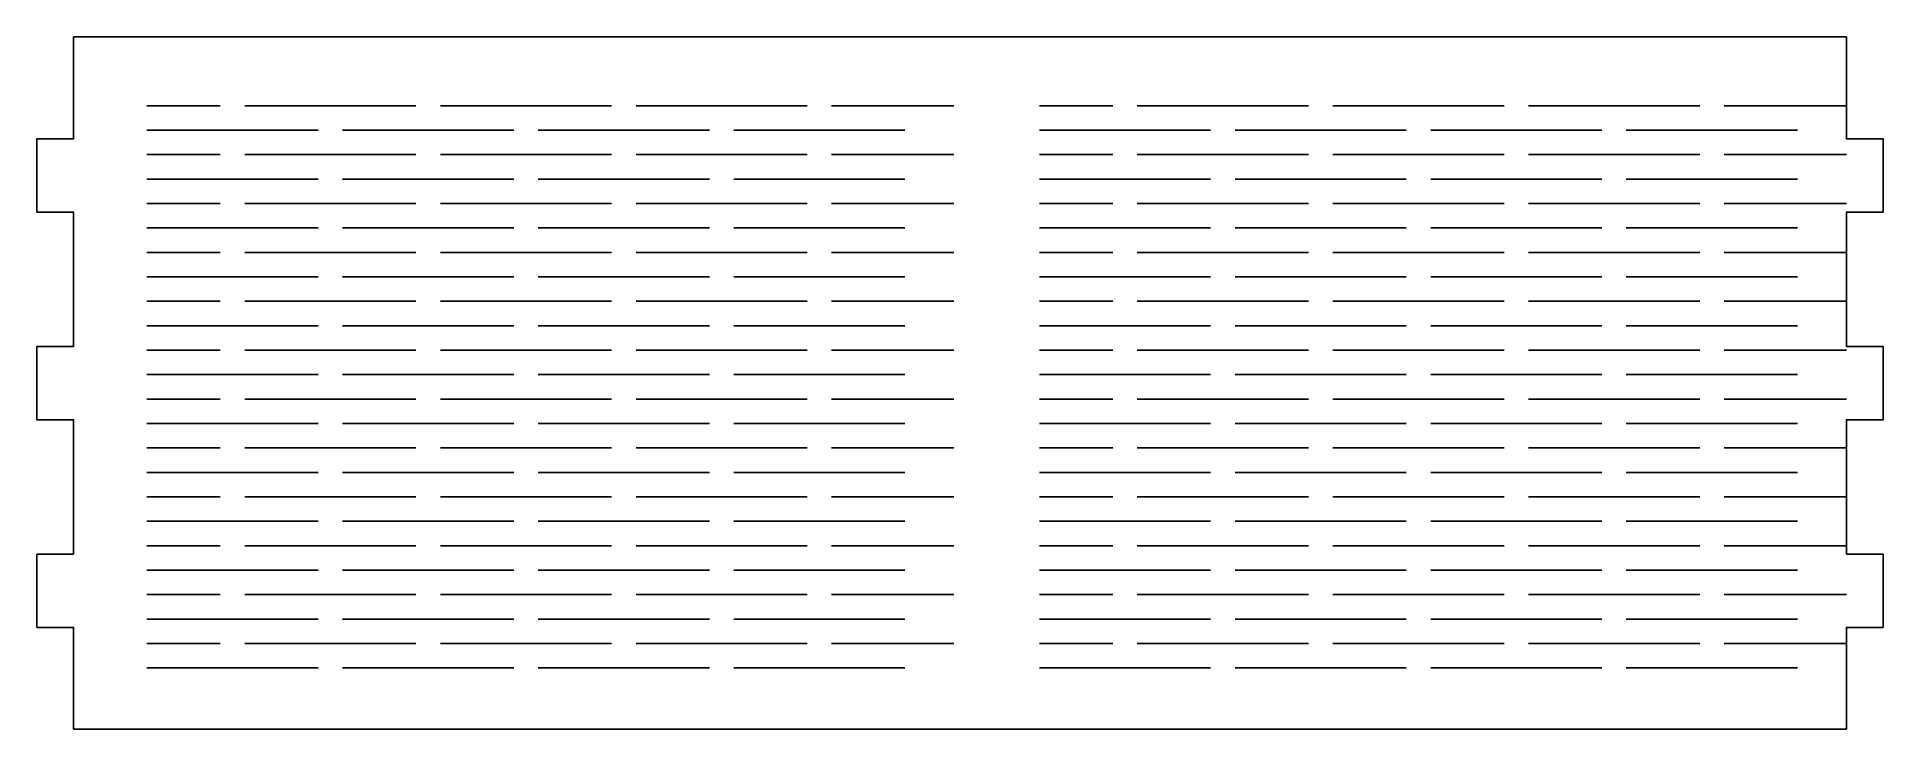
# Model space of a CAD drawing. Header units: millimetres. Extents: x 0 to 302, y 0 to 113.
import ezdxf

# ---------------------------------------------------------------- set-up
doc = ezdxf.new("R2010")
doc.units = ezdxf.units.MM
doc.layers.add('CUT', color=7, linetype='Continuous')
doc.layers.add('LIVING_HINGE', color=7, linetype='Continuous')

msp = doc.modelspace()

# ---------------------------------------------------------------- linework, layer by layer
at = {"layer": 'CUT'}
msp.add_lwpolyline([(0, 28.65), (6, 28.65), (6, 50.63), (0, 50.63), (0, 62.63), (6, 62.63), (6, 84.61), (0, 84.61), (0, 96.61), (6, 96.61), (6, 113.26), (296, 113.26), (296, 96.61), (302, 96.61), (302, 84.61), (296, 84.61), (296, 62.63), (302, 62.63), (302, 50.63), (296, 50.63), (296, 28.65), (302, 28.65), (302, 16.65), (296, 16.65), (296, 0), (6, 0), (6, 16.65), (0, 16.65), (0, 28.65)], close=True, dxfattribs=at)
at = {"layer": 'LIVING_HINGE'}
for p, q in [((18, 102), (30, 102)), ((34, 102), (62, 102)), ((66, 102), (94, 102)), ((98, 102), (126, 102)), ((130, 102), (150, 102)), ((164, 102), (176, 102)), ((180, 102), (208, 102)), ((212, 102), (240, 102)), ((244, 102), (272, 102)), ((276, 102), (296, 102)), ((18, 98), (46, 98)), ((50, 98), (78, 98)), ((82, 98), (110, 98)), ((114, 98), (142, 98)), ((164, 98), (192, 98)), ((196, 98), (224, 98)), ((228, 98), (256, 98)), ((260, 98), (288, 98)), ((18, 94), (30, 94)), ((34, 94), (62, 94)), ((66, 94), (94, 94)), ((98, 94), (126, 94)), ((130, 94), (150, 94)), ((164, 94), (176, 94)), ((180, 94), (208, 94)), ((212, 94), (240, 94)), ((244, 94), (272, 94)), ((276, 94), (296, 94)), ((18, 90), (46, 90)), ((50, 90), (78, 90)), ((82, 90), (110, 90)), ((114, 90), (142, 90)), ((164, 90), (192, 90)), ((196, 90), (224, 90)), ((228, 90), (256, 90)), ((260, 90), (288, 90)), ((18, 86), (30, 86)), ((34, 86), (62, 86)), ((66, 86), (94, 86)), ((98, 86), (126, 86)), ((130, 86), (150, 86)), ((164, 86), (176, 86)), ((180, 86), (208, 86)), ((212, 86), (240, 86)), ((244, 86), (272, 86)), ((276, 86), (296, 86)), ((18, 82), (46, 82)), ((50, 82), (78, 82)), ((82, 82), (110, 82)), ((114, 82), (142, 82)), ((164, 82), (192, 82)), ((196, 82), (224, 82)), ((228, 82), (256, 82)), ((260, 82), (288, 82)), ((18, 78), (30, 78)), ((34, 78), (62, 78)), ((66, 78), (94, 78)), ((98, 78), (126, 78)), ((130, 78), (150, 78)), ((164, 78), (176, 78)), ((180, 78), (208, 78)), ((212, 78), (240, 78)), ((244, 78), (272, 78)), ((276, 78), (296, 78)), ((18, 74), (46, 74)), ((50, 74), (78, 74)), ((82, 74), (110, 74)), ((114, 74), (142, 74)), ((164, 74), (192, 74)), ((196, 74), (224, 74)), ((228, 74), (256, 74)), ((260, 74), (288, 74)), ((18, 70), (30, 70)), ((34, 70), (62, 70)), ((66, 70), (94, 70)), ((98, 70), (126, 70)), ((130, 70), (150, 70)), ((164, 70), (176, 70)), ((180, 70), (208, 70)), ((212, 70), (240, 70)), ((244, 70), (272, 70)), ((276, 70), (296, 70)), ((18, 66), (46, 66)), ((50, 66), (78, 66)), ((82, 66), (110, 66)), ((114, 66), (142, 66)), ((164, 66), (192, 66)), ((196, 66), (224, 66)), ((228, 66), (256, 66)), ((260, 66), (288, 66)), ((18, 62), (30, 62)), ((34, 62), (62, 62)), ((66, 62), (94, 62)), ((98, 62), (126, 62)), ((130, 62), (150, 62)), ((164, 62), (176, 62)), ((180, 62), (208, 62)), ((212, 62), (240, 62)), ((244, 62), (272, 62)), ((276, 62), (296, 62)), ((18, 58), (46, 58)), ((50, 58), (78, 58)), ((82, 58), (110, 58)), ((114, 58), (142, 58)), ((164, 58), (192, 58)), ((196, 58), (224, 58)), ((228, 58), (256, 58)), ((260, 58), (288, 58)), ((18, 54), (30, 54)), ((34, 54), (62, 54)), ((66, 54), (94, 54)), ((98, 54), (126, 54)), ((130, 54), (150, 54)), ((164, 54), (176, 54)), ((180, 54), (208, 54)), ((212, 54), (240, 54)), ((244, 54), (272, 54)), ((276, 54), (296, 54)), ((18, 50), (46, 50)), ((50, 50), (78, 50)), ((82, 50), (110, 50)), ((114, 50), (142, 50)), ((164, 50), (192, 50)), ((196, 50), (224, 50)), ((228, 50), (256, 50)), ((260, 50), (288, 50)), ((18, 46), (30, 46)), ((34, 46), (62, 46)), ((66, 46), (94, 46)), ((98, 46), (126, 46)), ((130, 46), (150, 46)), ((164, 46), (176, 46)), ((180, 46), (208, 46)), ((212, 46), (240, 46)), ((244, 46), (272, 46)), ((276, 46), (296, 46)), ((18, 42), (46, 42)), ((50, 42), (78, 42)), ((82, 42), (110, 42)), ((114, 42), (142, 42)), ((164, 42), (192, 42)), ((196, 42), (224, 42)), ((228, 42), (256, 42)), ((260, 42), (288, 42)), ((18, 38), (30, 38)), ((34, 38), (62, 38)), ((66, 38), (94, 38)), ((98, 38), (126, 38)), ((130, 38), (150, 38)), ((164, 38), (176, 38)), ((180, 38), (208, 38)), ((212, 38), (240, 38)), ((244, 38), (272, 38)), ((276, 38), (296, 38)), ((18, 34), (46, 34)), ((50, 34), (78, 34)), ((82, 34), (110, 34)), ((114, 34), (142, 34)), ((164, 34), (192, 34)), ((196, 34), (224, 34)), ((228, 34), (256, 34)), ((260, 34), (288, 34)), ((18, 30), (30, 30)), ((34, 30), (62, 30)), ((66, 30), (94, 30)), ((98, 30), (126, 30)), ((130, 30), (150, 30)), ((164, 30), (176, 30)), ((180, 30), (208, 30)), ((212, 30), (240, 30)), ((244, 30), (272, 30)), ((276, 30), (296, 30)), ((18, 26), (46, 26)), ((50, 26), (78, 26)), ((82, 26), (110, 26)), ((114, 26), (142, 26)), ((164, 26), (192, 26)), ((196, 26), (224, 26)), ((228, 26), (256, 26)), ((260, 26), (288, 26)), ((18, 22), (30, 22)), ((34, 22), (62, 22)), ((66, 22), (94, 22)), ((98, 22), (126, 22)), ((130, 22), (150, 22)), ((164, 22), (176, 22)), ((180, 22), (208, 22)), ((212, 22), (240, 22)), ((244, 22), (272, 22)), ((276, 22), (296, 22)), ((18, 18), (46, 18)), ((50, 18), (78, 18)), ((82, 18), (110, 18)), ((114, 18), (142, 18)), ((164, 18), (192, 18)), ((196, 18), (224, 18)), ((228, 18), (256, 18)), ((260, 18), (288, 18)), ((18, 14), (30, 14)), ((34, 14), (62, 14)), ((66, 14), (94, 14)), ((98, 14), (126, 14)), ((130, 14), (150, 14)), ((164, 14), (176, 14)), ((180, 14), (208, 14)), ((212, 14), (240, 14)), ((244, 14), (272, 14)), ((276, 14), (296, 14)), ((18, 10), (46, 10)), ((50, 10), (78, 10)), ((82, 10), (110, 10)), ((114, 10), (142, 10)), ((164, 10), (192, 10)), ((196, 10), (224, 10)), ((228, 10), (256, 10)), ((260, 10), (288, 10))]:
    msp.add_line(p, q, dxfattribs=at)

doc.saveas('drawing.dxf')
